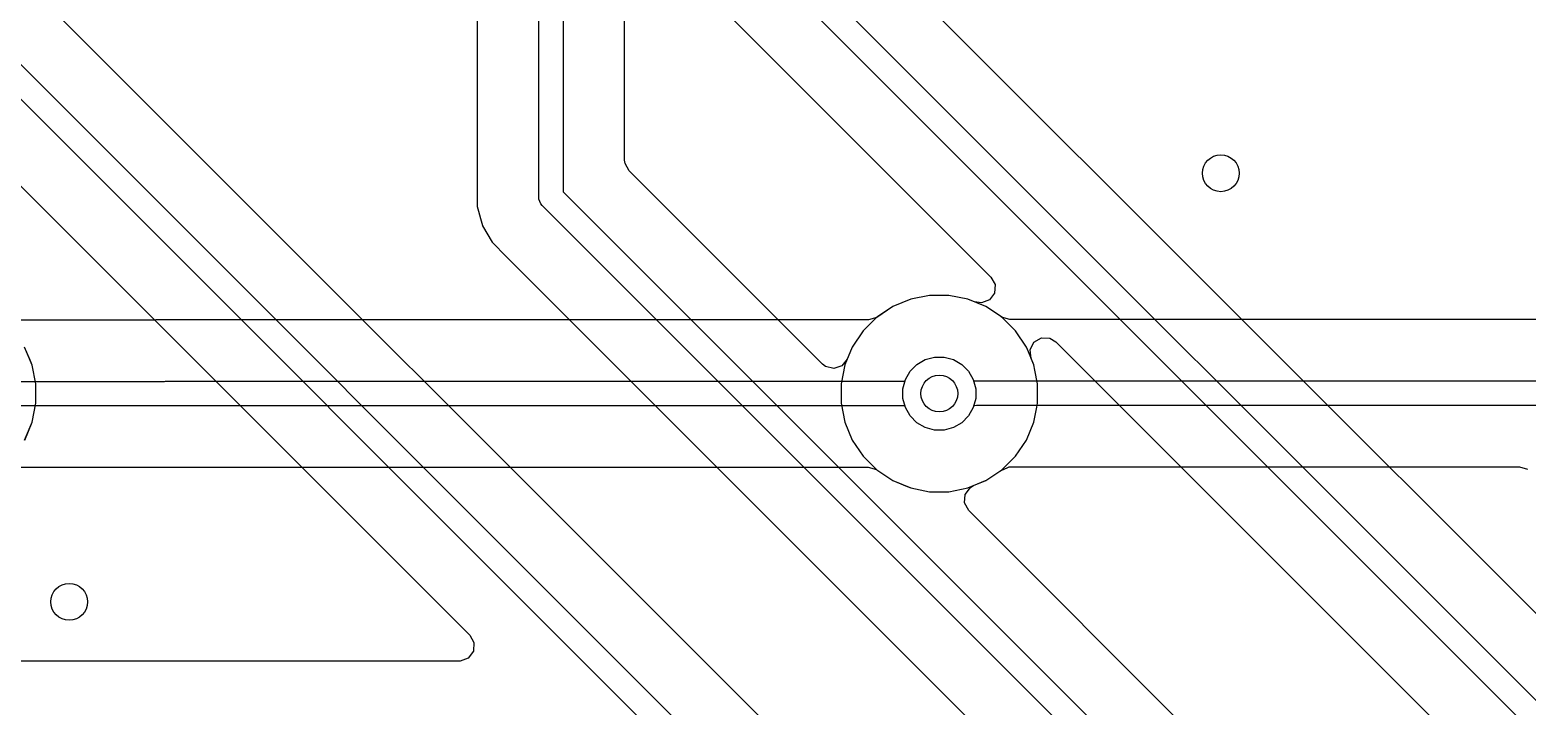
# Model space of a CAD drawing. Header units: inches. Extents: x 6.55 to 9.8, y -8.74 to -3.15.
# Drawn here: x 8.5926 to 9.0731, y -7.6483 to -7.4312 of the extents above; entities that cross this region are included whole.
import ezdxf

# ---------------------------------------------------------------- set-up
doc = ezdxf.new("R2010")
doc.units = ezdxf.units.IN
doc.header["$MEASUREMENT"] = 0
doc.layers.add('Edge.Cuts', color=254, linetype='CONTINUOUS', true_color=0xd0d2cd)

msp = doc.modelspace()

# ---------------------------------------------------------------- linework, layer by layer
at = {"layer": 'Edge.Cuts', "linetype": 'CONTINUOUS'}
for p, q in [((8.75591, -7.48484), (8.75591, -6.59612)), ((8.76378, -6.59449), (8.76378, -7.48321)), ((8.78348, -7.47303), (8.78348, -6.59799)), ((8.7362, -6.6063), (8.7362, -7.48143)), ((8.20866, -6.77915), (9.14137, -7.71186)), ((9.13465, -7.71627), (8.20194, -6.78357)), ((8.20127, -6.81076), (8.90106, -7.51056)), ((9.1575, -7.70013), (8.32022, -6.86284)), ((9.00289, -7.82773), (8.19436, -7.0192)), ((8.17323, -7.02593), (8.99116, -7.84386)), ((8.98444, -7.84828), (8.16651, -7.03034)), ((8.15505, -7.04676), (8.7338, -7.6255)), ((8.7836, -7.47407), (8.78348, -7.47303)), ((8.78491, -7.47648), (8.7836, -7.47407)), ((8.84697, -7.53853), (8.78491, -7.47648)), ((8.7362, -7.48143), (8.7362, -7.48143)), ((8.7362, -7.48143), (8.7362, -7.48795)), ((8.75598, -7.48561), (8.75591, -7.48484)), ((8.75657, -7.48703), (8.75598, -7.48561)), ((8.76378, -7.48321), (9.04137, -7.7608)), ((8.7362, -7.48795), (8.7362, -7.48795)), ((8.7362, -7.48795), (8.73658, -7.48938)), ((8.73658, -7.48938), (8.73722, -7.49176)), ((8.75706, -7.48763), (8.75657, -7.48703)), ((9.03465, -7.76521), (8.75706, -7.48763)), ((8.73722, -7.49176), (8.73781, -7.49397)), ((8.73781, -7.49397), (8.73787, -7.49408)), ((8.73787, -7.49408), (8.73787, -7.49408)), ((8.73787, -7.49408), (8.73787, -7.49408)), ((8.73787, -7.49408), (8.74092, -7.49936)), ((8.74092, -7.49936), (8.74092, -7.49936)), ((8.74092, -7.49936), (8.7456, -7.50404)), ((8.7456, -7.50404), (8.7456, -7.50404)), ((8.7456, -7.50404), (9.01351, -7.77195)), ((8.90106, -7.51056), (8.90238, -7.51297)), ((8.90238, -7.51297), (8.90218, -7.51571)), ((8.87529, -7.51766), (8.86955, -7.52004)), ((8.87529, -7.51766), (8.86955, -7.52004)), ((8.87529, -7.51766), (8.86955, -7.52004)), ((8.87529, -7.51766), (8.86955, -7.52004)), ((8.88137, -7.51645), (8.87529, -7.51766)), ((8.88137, -7.51645), (8.87529, -7.51766)), ((8.88137, -7.51645), (8.87529, -7.51766)), ((8.88137, -7.51645), (8.87529, -7.51766)), ((8.87529, -7.51766), (8.87529, -7.51766)), ((8.87529, -7.51766), (8.87529, -7.51766)), ((8.87529, -7.51766), (8.87529, -7.51766)), ((8.87529, -7.51766), (8.87529, -7.51766)), ((8.88758, -7.51645), (8.88137, -7.51645)), ((8.88137, -7.51645), (8.88137, -7.51645)), ((8.88758, -7.51645), (8.88137, -7.51645)), ((8.88137, -7.51645), (8.88137, -7.51645)), ((8.88758, -7.51645), (8.88137, -7.51645)), ((8.88137, -7.51645), (8.88137, -7.51645)), ((8.88758, -7.51645), (8.88137, -7.51645)), ((8.88137, -7.51645), (8.88137, -7.51645)), ((8.89367, -7.51766), (8.88758, -7.51645)), ((8.88758, -7.51645), (8.88758, -7.51645)), ((8.89367, -7.51766), (8.88758, -7.51645)), ((8.88758, -7.51645), (8.88758, -7.51645)), ((8.89367, -7.51766), (8.88758, -7.51645)), ((8.88758, -7.51645), (8.88758, -7.51645)), ((8.89367, -7.51766), (8.88758, -7.51645)), ((8.88758, -7.51645), (8.88758, -7.51645)), ((8.89941, -7.52004), (8.89367, -7.51766)), ((8.89367, -7.51766), (8.89367, -7.51766)), ((8.89941, -7.52004), (8.89367, -7.51766)), ((8.89367, -7.51766), (8.89367, -7.51766)), ((8.89941, -7.52004), (8.89367, -7.51766)), ((8.89367, -7.51766), (8.89367, -7.51766)), ((8.89574, -7.51852), (8.89367, -7.51766)), ((8.89367, -7.51766), (8.89367, -7.51766)), ((8.89796, -7.51888), (8.89574, -7.51852)), ((8.90054, -7.51792), (8.89796, -7.51888)), ((8.90218, -7.51571), (8.90054, -7.51792)), ((8.63246, -7.52435), (8.58582, -7.52435)), ((8.63247, -7.52435), (8.63246, -7.52435)), ((8.63288, -7.52435), (8.63247, -7.52435)), ((8.63247, -7.52435), (8.63247, -7.52435)), ((8.63297, -7.52432), (8.63288, -7.52435)), ((8.63919, -7.52432), (8.63297, -7.52432)), ((8.86165, -7.52432), (8.63919, -7.52432)), ((8.63919, -7.52432), (8.63919, -7.52432)), ((8.86439, -7.52348), (8.86, -7.52787)), ((8.86439, -7.52348), (8.86, -7.52787)), ((8.86439, -7.52348), (8.86, -7.52787)), ((8.86174, -7.52432), (8.86165, -7.52432)), ((8.86437, -7.5235), (8.86174, -7.52432)), ((8.86955, -7.52004), (8.86437, -7.5235)), ((8.86955, -7.52004), (8.86439, -7.52348)), ((8.86955, -7.52004), (8.86439, -7.52348)), ((8.86955, -7.52004), (8.86439, -7.52348)), ((8.86439, -7.52348), (8.86439, -7.52348)), ((8.86439, -7.52348), (8.86439, -7.52348)), ((8.86439, -7.52348), (8.86439, -7.52348)), ((8.86955, -7.52004), (8.86955, -7.52004)), ((8.86955, -7.52004), (8.86955, -7.52004)), ((8.86955, -7.52004), (8.86955, -7.52004)), ((8.86955, -7.52004), (8.86955, -7.52004)), ((8.90439, -7.52336), (8.89941, -7.52004)), ((8.89941, -7.52004), (8.89941, -7.52004)), ((8.90457, -7.52348), (8.89941, -7.52004)), ((8.89941, -7.52004), (8.89941, -7.52004)), ((8.90457, -7.52348), (8.89941, -7.52004)), ((8.89941, -7.52004), (8.89941, -7.52004)), ((8.90446, -7.52341), (8.90439, -7.52336)), ((8.9071, -7.52419), (8.90446, -7.52341)), ((8.90896, -7.52787), (8.90457, -7.52348)), ((8.90457, -7.52348), (8.90457, -7.52348)), ((8.90896, -7.52787), (8.90457, -7.52348)), ((8.90457, -7.52348), (8.90457, -7.52348)), ((9.07906, -7.52419), (8.9071, -7.52419)), ((8.86, -7.52787), (8.85655, -7.53304)), ((8.86, -7.52787), (8.85655, -7.53304)), ((8.86, -7.52787), (8.85655, -7.53304)), ((8.86, -7.52787), (8.86, -7.52787)), ((8.86, -7.52787), (8.86, -7.52787)), ((8.86, -7.52787), (8.86, -7.52787)), ((8.91241, -7.53304), (8.90896, -7.52787)), ((8.90896, -7.52787), (8.90896, -7.52787)), ((8.91241, -7.53304), (8.90896, -7.52787)), ((8.90896, -7.52787), (8.90896, -7.52787)), ((8.59265, -7.53724), (8.59092, -7.53306)), ((8.85655, -7.53304), (8.85417, -7.53877)), ((8.85655, -7.53304), (8.85417, -7.53877)), ((8.85655, -7.53304), (8.85493, -7.53695)), ((8.85655, -7.53304), (8.85655, -7.53304)), ((8.85655, -7.53304), (8.85655, -7.53304)), ((8.85655, -7.53304), (8.85655, -7.53304)), ((8.91306, -7.53461), (8.91241, -7.53304)), ((8.91241, -7.53304), (8.91241, -7.53304)), ((8.91306, -7.53461), (8.91241, -7.53304)), ((8.91241, -7.53304), (8.91241, -7.53304)), ((8.91363, -7.53397), (8.91486, -7.53151)), ((8.91393, -7.5367), (8.91363, -7.53397)), ((8.91486, -7.53151), (8.91723, -7.5301)), ((8.91723, -7.5301), (8.91998, -7.5302)), ((8.91998, -7.5302), (8.92189, -7.53138)), ((8.92189, -7.53138), (9.11351, -7.723)), ((8.5933, -7.5388), (8.59153, -7.53452)), ((8.5933, -7.5388), (8.59156, -7.53461)), ((8.5933, -7.5388), (8.59265, -7.53724)), ((8.59451, -7.54489), (8.5933, -7.5388)), ((8.5933, -7.5388), (8.5933, -7.5388)), ((8.5945, -7.54486), (8.5933, -7.5388)), ((8.5933, -7.5388), (8.5933, -7.5388)), ((8.5945, -7.54486), (8.5933, -7.5388)), ((8.5933, -7.5388), (8.5933, -7.5388)), ((8.84793, -7.53928), (8.84697, -7.53853)), ((8.85417, -7.53877), (8.85296, -7.54486)), ((8.85417, -7.53877), (8.85296, -7.54486)), ((8.85493, -7.53695), (8.8532, -7.53909)), ((8.85417, -7.53877), (8.85417, -7.53877)), ((8.85417, -7.53877), (8.85417, -7.53877)), ((8.87511, -7.54077), (8.87729, -7.53859)), ((8.87511, -7.54077), (8.87729, -7.53859)), ((8.87511, -7.54077), (8.87729, -7.53859)), ((8.87511, -7.54077), (8.87729, -7.53859)), ((8.87729, -7.53859), (8.87996, -7.53705)), ((8.87729, -7.53859), (8.87996, -7.53705)), ((8.87729, -7.53859), (8.87996, -7.53705)), ((8.87729, -7.53859), (8.87996, -7.53705)), ((8.87996, -7.53705), (8.88294, -7.53625)), ((8.87996, -7.53705), (8.88294, -7.53625)), ((8.87996, -7.53705), (8.88294, -7.53625)), ((8.87996, -7.53705), (8.88294, -7.53625)), ((8.88294, -7.53625), (8.88602, -7.53625)), ((8.88294, -7.53625), (8.88602, -7.53625)), ((8.88294, -7.53625), (8.88602, -7.53625)), ((8.88294, -7.53625), (8.88602, -7.53625)), ((8.88602, -7.53625), (8.889, -7.53705)), ((8.88602, -7.53625), (8.889, -7.53705)), ((8.88602, -7.53625), (8.889, -7.53705)), ((8.88602, -7.53625), (8.889, -7.53705)), ((8.889, -7.53705), (8.89167, -7.53859)), ((8.889, -7.53705), (8.89167, -7.53859)), ((8.889, -7.53705), (8.89167, -7.53859)), ((8.889, -7.53705), (8.89167, -7.53859)), ((8.89167, -7.53859), (8.89385, -7.54077)), ((8.89167, -7.53859), (8.89385, -7.54077)), ((8.89167, -7.53859), (8.89385, -7.54077)), ((8.89167, -7.53859), (8.89385, -7.54077)), ((8.91478, -7.53877), (8.91306, -7.53461)), ((8.91478, -7.53877), (8.91306, -7.53461)), ((8.91478, -7.53877), (8.91393, -7.5367)), ((8.91511, -7.54044), (8.91478, -7.53877)), ((8.91511, -7.54044), (8.91478, -7.53877)), ((8.91511, -7.54044), (8.91478, -7.53877)), ((8.85059, -7.53996), (8.84793, -7.53928)), ((8.8532, -7.53909), (8.85059, -7.53996)), ((8.87277, -7.54642), (8.87357, -7.54344)), ((8.87277, -7.54642), (8.87357, -7.54344)), ((8.87277, -7.54642), (8.87357, -7.54344)), ((8.87341, -7.54403), (8.87357, -7.54344)), ((8.87357, -7.54344), (8.87511, -7.54077)), ((8.87357, -7.54344), (8.87511, -7.54077)), ((8.87357, -7.54344), (8.87511, -7.54077)), ((8.87357, -7.54344), (8.87511, -7.54077)), ((8.89385, -7.54077), (8.89539, -7.54344)), ((8.89385, -7.54077), (8.89539, -7.54344)), ((8.89385, -7.54077), (8.89539, -7.54344)), ((8.89385, -7.54077), (8.89539, -7.54344)), ((8.89539, -7.54344), (8.89552, -7.54392)), ((8.89539, -7.54344), (8.89619, -7.54642)), ((8.89539, -7.54344), (8.89619, -7.54642)), ((8.89539, -7.54344), (8.89619, -7.54642)), ((8.91599, -7.54486), (8.91511, -7.54044)), ((8.91599, -7.54486), (8.91511, -7.54044)), ((8.91599, -7.54486), (8.91511, -7.54044)), ((8.57406, -7.54405), (8.63582, -7.54405)), ((8.59451, -7.54489), (8.5945, -7.54486)), ((8.59451, -7.54489), (8.5945, -7.54486)), ((8.59451, -7.55109), (8.59451, -7.54489)), ((8.59451, -7.54489), (8.59451, -7.54489)), ((8.59451, -7.54489), (8.59451, -7.54489)), ((8.59451, -7.55109), (8.59451, -7.54489)), ((8.59451, -7.54489), (8.59451, -7.54489)), ((8.59451, -7.54489), (8.59451, -7.54489)), ((8.59451, -7.55109), (8.59451, -7.54489)), ((8.59451, -7.54489), (8.59451, -7.54489)), ((8.59451, -7.54489), (8.59451, -7.54489)), ((8.63582, -7.54405), (8.63608, -7.54403)), ((8.63608, -7.54403), (8.87341, -7.54403)), ((8.85296, -7.54486), (8.85296, -7.55107)), ((8.85296, -7.54486), (8.85296, -7.55107)), ((8.87277, -7.54951), (8.87277, -7.54642)), ((8.87277, -7.54951), (8.87277, -7.54642)), ((8.87277, -7.54951), (8.87277, -7.54642)), ((8.89552, -7.54392), (8.89581, -7.54389)), ((8.89581, -7.54389), (9.08247, -7.54389)), ((8.89619, -7.54642), (8.89619, -7.54951)), ((8.89619, -7.54642), (8.89619, -7.54951)), ((8.89619, -7.54642), (8.89619, -7.54951)), ((8.91599, -7.55107), (8.91599, -7.54486)), ((8.91599, -7.54486), (8.91599, -7.54486)), ((8.91599, -7.54486), (8.91599, -7.54486)), ((8.91599, -7.55107), (8.91599, -7.54486)), ((8.91599, -7.54486), (8.91599, -7.54486)), ((8.91599, -7.54486), (8.91599, -7.54486)), ((8.91599, -7.55107), (8.91599, -7.54486)), ((8.91599, -7.54486), (8.91599, -7.54486)), ((8.91599, -7.54486), (8.91599, -7.54486)), ((8.63606, -7.55193), (8.57406, -7.55193)), ((8.5933, -7.55718), (8.59451, -7.55109)), ((8.5933, -7.55718), (8.59451, -7.55109)), ((8.5933, -7.55718), (8.59451, -7.55109)), ((8.63631, -7.5519), (8.63606, -7.55193)), ((8.87341, -7.5519), (8.63631, -7.5519)), ((8.85296, -7.55107), (8.85417, -7.55716)), ((8.85296, -7.55107), (8.85417, -7.55716)), ((8.87357, -7.55248), (8.87277, -7.54951)), ((8.87357, -7.55248), (8.87277, -7.54951)), ((8.87357, -7.55248), (8.87277, -7.54951)), ((8.87357, -7.55248), (8.87341, -7.5519)), ((8.87511, -7.55515), (8.87357, -7.55248)), ((8.87511, -7.55515), (8.87357, -7.55248)), ((8.87511, -7.55515), (8.87357, -7.55248)), ((8.87511, -7.55515), (8.87357, -7.55248)), ((8.89539, -7.55248), (8.89385, -7.55515)), ((8.89539, -7.55248), (8.89385, -7.55515)), ((8.89539, -7.55248), (8.89385, -7.55515)), ((8.89539, -7.55248), (8.89385, -7.55515)), ((8.89619, -7.54951), (8.89539, -7.55248)), ((8.89619, -7.54951), (8.89539, -7.55248)), ((8.89619, -7.54951), (8.89539, -7.55248)), ((8.89555, -7.5519), (8.89539, -7.55248)), ((8.89567, -7.5519), (8.89555, -7.5519)), ((8.89644, -7.55183), (8.89567, -7.5519)), ((8.89659, -7.55176), (8.89644, -7.55183)), ((9.08084, -7.55176), (8.89659, -7.55176)), ((8.91478, -7.55716), (8.91574, -7.55234)), ((8.91478, -7.55716), (8.91574, -7.55234)), ((8.91478, -7.55716), (8.91574, -7.55234)), ((8.91574, -7.55234), (8.91599, -7.55107)), ((8.91574, -7.55234), (8.91599, -7.55107)), ((8.91574, -7.55234), (8.91599, -7.55107)), ((8.59092, -7.56292), (8.5933, -7.55718)), ((8.59093, -7.56289), (8.5933, -7.55718)), ((8.59093, -7.56289), (8.5933, -7.55718)), ((8.5933, -7.55718), (8.5933, -7.55718)), ((8.5933, -7.55718), (8.5933, -7.55718)), ((8.85417, -7.55716), (8.85417, -7.55716)), ((8.85417, -7.55716), (8.85655, -7.56289)), ((8.85417, -7.55716), (8.85417, -7.55716)), ((8.85417, -7.55716), (8.85655, -7.56289)), ((8.87729, -7.55734), (8.87511, -7.55515)), ((8.87729, -7.55734), (8.87511, -7.55515)), ((8.87729, -7.55734), (8.87511, -7.55515)), ((8.87729, -7.55734), (8.87511, -7.55515)), ((8.87996, -7.55888), (8.87729, -7.55734)), ((8.87996, -7.55888), (8.87729, -7.55734)), ((8.87996, -7.55888), (8.87729, -7.55734)), ((8.87996, -7.55888), (8.87729, -7.55734)), ((8.89167, -7.55734), (8.889, -7.55888)), ((8.89167, -7.55734), (8.889, -7.55888)), ((8.89167, -7.55734), (8.889, -7.55888)), ((8.89167, -7.55734), (8.889, -7.55888)), ((8.89385, -7.55515), (8.89167, -7.55734)), ((8.89385, -7.55515), (8.89167, -7.55734)), ((8.89385, -7.55515), (8.89167, -7.55734)), ((8.89385, -7.55515), (8.89167, -7.55734)), ((8.91241, -7.56289), (8.91478, -7.55716)), ((8.91241, -7.56289), (8.91478, -7.55716)), ((8.91241, -7.56289), (8.91478, -7.55716)), ((8.91478, -7.55716), (8.91478, -7.55716)), ((8.91478, -7.55716), (8.91478, -7.55716)), ((8.91478, -7.55716), (8.91478, -7.55716)), ((8.91478, -7.55716), (8.91478, -7.55716)), ((8.91478, -7.55716), (8.91478, -7.55716)), ((8.91478, -7.55716), (8.91478, -7.55716)), ((8.85655, -7.56289), (8.85655, -7.56289)), ((8.85655, -7.56289), (8.86, -7.56805)), ((8.85655, -7.56289), (8.85655, -7.56289)), ((8.85655, -7.56289), (8.86, -7.56805)), ((8.88294, -7.55967), (8.87996, -7.55888)), ((8.88294, -7.55967), (8.87996, -7.55888)), ((8.88294, -7.55967), (8.87996, -7.55888)), ((8.88294, -7.55967), (8.87996, -7.55888)), ((8.88602, -7.55967), (8.88294, -7.55967)), ((8.88602, -7.55967), (8.88294, -7.55967)), ((8.88602, -7.55967), (8.88294, -7.55967)), ((8.88602, -7.55967), (8.88294, -7.55967)), ((8.889, -7.55888), (8.88602, -7.55967)), ((8.889, -7.55888), (8.88602, -7.55967)), ((8.889, -7.55888), (8.88602, -7.55967)), ((8.889, -7.55888), (8.88602, -7.55967)), ((8.90896, -7.56805), (8.91241, -7.56289)), ((8.90896, -7.56805), (8.91241, -7.56289)), ((8.90896, -7.56805), (8.91241, -7.56289)), ((8.58582, -7.57163), (8.63294, -7.57163)), ((8.63294, -7.57163), (8.63294, -7.57163)), ((8.63294, -7.57163), (8.63917, -7.57163)), ((8.63917, -7.57163), (8.63926, -7.57161)), ((8.63926, -7.57161), (8.63966, -7.57161)), ((8.63966, -7.57161), (8.63967, -7.57161)), ((8.63967, -7.57161), (8.63968, -7.57161)), ((8.63968, -7.57161), (8.86165, -7.57161)), ((8.86, -7.56805), (8.86, -7.56805)), ((8.86, -7.56805), (8.86439, -7.57244)), ((8.86, -7.56805), (8.86, -7.56805)), ((8.86, -7.56805), (8.86439, -7.57244)), ((8.86165, -7.57161), (8.86429, -7.57238)), ((8.86429, -7.57238), (8.86437, -7.57243)), ((8.86437, -7.57243), (8.86955, -7.57589)), ((8.86439, -7.57244), (8.86439, -7.57244)), ((8.86439, -7.57244), (8.86955, -7.57589)), ((8.86439, -7.57244), (8.86439, -7.57244)), ((8.86439, -7.57244), (8.86955, -7.57589)), ((8.89941, -7.57589), (8.90457, -7.57244)), ((8.89941, -7.57589), (8.90457, -7.57244)), ((8.89941, -7.57589), (8.90457, -7.57244)), ((8.90389, -7.5729), (8.90477, -7.57231)), ((8.90457, -7.57244), (8.90896, -7.56805)), ((8.90457, -7.57244), (8.90896, -7.56805)), ((8.90457, -7.57244), (8.90896, -7.56805)), ((8.90477, -7.57231), (8.90483, -7.5724)), ((8.90483, -7.5724), (8.90694, -7.5715)), ((8.90694, -7.5715), (8.9075, -7.57147)), ((8.9075, -7.57147), (9.07066, -7.57147)), ((9.07066, -7.57147), (9.0733, -7.57224)), ((8.86955, -7.57589), (8.86955, -7.57589)), ((8.86955, -7.57589), (8.87529, -7.57827)), ((8.86955, -7.57589), (8.86955, -7.57589)), ((8.86955, -7.57589), (8.87529, -7.57827)), ((8.86955, -7.57589), (8.86955, -7.57589)), ((8.86955, -7.57589), (8.87417, -7.57781)), ((8.89367, -7.57827), (8.89934, -7.57592)), ((8.89367, -7.57827), (8.89934, -7.57592)), ((8.89367, -7.57827), (8.89934, -7.57592)), ((8.89549, -7.57751), (8.89941, -7.57589)), ((8.89934, -7.57592), (8.89941, -7.57589)), ((8.89934, -7.57592), (8.89941, -7.57589)), ((8.89934, -7.57592), (8.89941, -7.57589)), ((8.89941, -7.57589), (8.90389, -7.5729)), ((8.89941, -7.57589), (8.89941, -7.57589)), ((8.89941, -7.57589), (8.89941, -7.57589)), ((8.89941, -7.57589), (8.89941, -7.57589)), ((8.89941, -7.57589), (8.89941, -7.57589)), ((8.89941, -7.57589), (8.89941, -7.57589)), ((8.89941, -7.57589), (8.89941, -7.57589)), ((8.89941, -7.57589), (8.89941, -7.57589)), ((8.89941, -7.57589), (8.89941, -7.57589)), ((8.87417, -7.57781), (8.87529, -7.57827)), ((8.87529, -7.57827), (8.87529, -7.57827)), ((8.87529, -7.57827), (8.88133, -7.57947)), ((8.87529, -7.57827), (8.87529, -7.57827)), ((8.87529, -7.57827), (8.88133, -7.57947)), ((8.87529, -7.57827), (8.88134, -7.57947)), ((8.88133, -7.57947), (8.88137, -7.57948)), ((8.88133, -7.57947), (8.88137, -7.57948)), ((8.88134, -7.57947), (8.88137, -7.57948)), ((8.88137, -7.57948), (8.88137, -7.57948)), ((8.88137, -7.57948), (8.88137, -7.57948)), ((8.88137, -7.57948), (8.88758, -7.57948)), ((8.88137, -7.57948), (8.88137, -7.57948)), ((8.88137, -7.57948), (8.88137, -7.57948)), ((8.88137, -7.57948), (8.88758, -7.57948)), ((8.88137, -7.57948), (8.88137, -7.57948)), ((8.88137, -7.57948), (8.88137, -7.57948)), ((8.88137, -7.57948), (8.88758, -7.57948)), ((8.88758, -7.57948), (8.89367, -7.57827)), ((8.88758, -7.57948), (8.89367, -7.57827)), ((8.88758, -7.57948), (8.89367, -7.57827)), ((8.88758, -7.57948), (8.88758, -7.57948)), ((8.88758, -7.57948), (8.88758, -7.57948)), ((8.88758, -7.57948), (8.88758, -7.57948)), ((8.89259, -7.58306), (8.89279, -7.58032)), ((8.89279, -7.58032), (8.89444, -7.57812)), ((8.89444, -7.57812), (8.89549, -7.57751)), ((8.89391, -7.58548), (8.89259, -7.58306)), ((9.05293, -7.74449), (8.89391, -7.58548)), ((8.7338, -7.6255), (8.73512, -7.62792)), ((8.73512, -7.62792), (8.73492, -7.63066)), ((8.7269, -7.63384), (8.39171, -7.63384)), ((8.7272, -7.63384), (8.7269, -7.63384)), ((8.7269, -7.63384), (8.7269, -7.63384)), ((8.7269, -7.63384), (8.7269, -7.63384)), ((8.73035, -7.63384), (8.7272, -7.63384)), ((8.7272, -7.63384), (8.7272, -7.63384)), ((8.7307, -7.63383), (8.73035, -7.63384)), ((8.73328, -7.63286), (8.7307, -7.63383)), ((8.73492, -7.63066), (8.73328, -7.63286))]:
    msp.add_line(p, q, dxfattribs=at)
at = {"layer": 'Edge.Cuts'}
for centre in [(8.97481, -7.47725), (8.97481, -7.47725), (8.97481, -7.47725), (8.97481, -7.47725), (8.88448, -7.54796), (8.88448, -7.54796), (8.88448, -7.54796), (8.88448, -7.54796), (8.60521, -7.61483), (8.60521, -7.61483), (8.60521, -7.61483), (8.60521, -7.61483)]:
    msp.add_circle(centre, 0.00591, dxfattribs=at)

doc.saveas('drawing.dxf')
